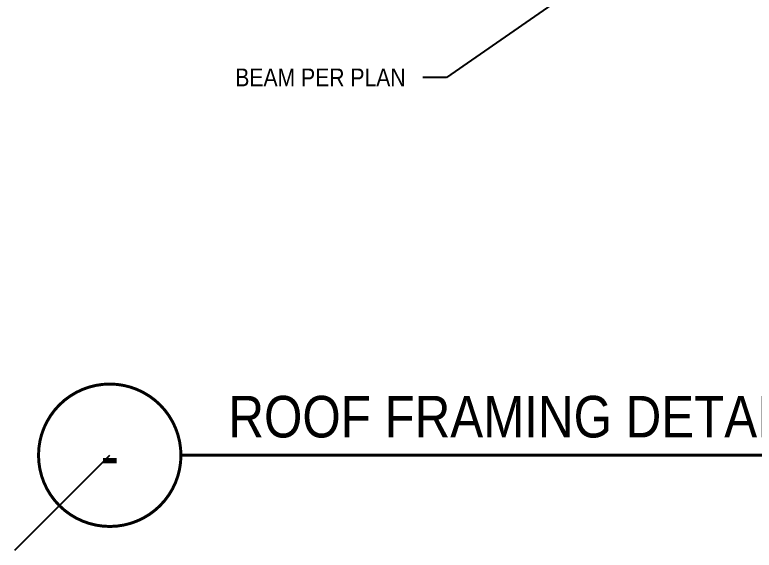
# Model space of a CAD drawing. Header units: inches. Extents: x -2661 to 42767, y -1222 to 9099.
# Drawn here: x 684.15 to 730.88, y 2287.55 to 2321.38 of the extents above; entities that cross this region are included whole.
import ezdxf
from ezdxf import colors
from ezdxf.entities.mleader import LeaderData, LeaderLine
from ezdxf.enums import TextEntityAlignment as Align
from ezdxf.math import Vec2, Vec3

# ---------------------------------------------------------------- set-up
doc = ezdxf.new("R2010")
doc.units = ezdxf.units.IN
doc.header["$LTSCALE"] = 12
doc.header["$MEASUREMENT"] = 0
doc.layers.get('0').update_dxf_attribs({"linetype": 'CONTINUOUS'})
doc.layers.add('S-ANNO-GRID-NONPLOT', color=251, linetype='CONTINUOUS', plot=False)
doc.layers.add('S-ANNO-NOTE', color=4, linetype='CONTINUOUS')
doc.styles.add('Arial', font='arial.ttf', dxfattribs={"width": 0.85})

# ---------------------------------------------------------------- blocks, each defined once
blk = doc.blocks.new('Se_24x36_STARTERS_GRID')
blk.add_line((-186.418, 0), (-180.418, 6))
blk = doc.blocks.new('*U654')
at = {"const_width": 0.188}
for points in [[(-4.5, 0, -1), (4.5, 0, 3.732051)], [(-4.5, 0, 1), (4.5, 0, -3.732051)]]:
    blk.add_lwpolyline(points, format="xyb", dxfattribs=at)
blk.add_lwpolyline([(4.5, 0), (81.209, 0)], dxfattribs=at)
blk.add_circle((0, 0), 4.5)
at = {"style": 'Arial', "width": 0.85}
for tag, p in [('DWG_TITLE_1', (7.5, 6.188)), ('DWG_TITLE_2', (7.5, 2.438))]:
    blk.add_attdef(tag, text='', height=2.625, dxfattribs=at).set_placement(p, align=Align.MIDDLE_LEFT)
blk.add_attdef('#', text='', height=3, dxfattribs=at).set_placement((0, 0), align=Align.MIDDLE_CENTER)
blk.add_attdef('SCALE', text='', height=1.125, dxfattribs=at).set_placement((80.084, -1.125), align=Align.TOP_RIGHT)

msp = doc.modelspace()

# ---------------------------------------------------------------- block references
at = {"layer": 'S-ANNO-GRID-NONPLOT'}
msp.add_blockref('Se_24x36_STARTERS_GRID', (870.57281, 2287.54657), dxfattribs=at)
at = {"layer": 'S-ANNO-NOTE'}
ref = msp.add_blockref('*U654', (690.15462, 2293.54657), dxfattribs=at)
ref.add_attrib('#', '-', dxfattribs={"layer": '0', "height": 3, "style": 'Arial', "width": 0.85}).set_placement((690.15462, 2293.54657), align=Align.MIDDLE_CENTER)
ref.add_attrib('DWG_TITLE_2', 'ROOF FRAMING DETAIL AT RIDGE', dxfattribs={"layer": '0', "height": 2.625, "style": 'Arial', "width": 0.85}).set_placement((697.65462, 2295.98407), align=Align.MIDDLE_LEFT)

# ---------------------------------------------------------------- leaders
ml = msp.add_multileader_mtext('Standard', dxfattribs=at)
ml.set_content('\\A1;BEAM PER PLAN', color=4, style='Arial')
ml.set_leader_properties(color=2)
ml.build(insert=Vec2(0, 0))
ml.multileader.update_dxf_attribs({"dogleg_length": 0.36, "arrow_head_size": 1.3125, "scale": 12})
ctx = ml.context
ctx.base_point, ctx.scale, ctx.char_height, ctx.arrow_head_size, ctx.landing_gap_size, ctx.plane_origin = Vec3(697.216, 2317.42198), 12, 1.125, 1.3125, 1.08, Vec3(91.20982, 2616.93053)
ctx.text_align_type = 2
notes = []
notes.append((ctx, [(1, (1, 1, 0), (711.43323, 2317.42198), (-1, 0), 1.5, [(0, [(728.19667, 2329.05037)], 0, [])])]))
ctx.mtext.insert, ctx.mtext.width, ctx.mtext.alignment, ctx.mtext.flow_direction = Vec3(708.85323, 2317.98486), 17.75, 3, 5
for ctx, leaders in notes:
    for number, flags, end, landing, length, lines in leaders:
        leader = LeaderData()
        leader.index, (leader.has_last_leader_line, leader.has_dogleg_vector, leader.attachment_direction) = number, flags
        leader.last_leader_point, leader.dogleg_vector, leader.dogleg_length = Vec3(end), Vec3(landing), length
        for number, points, colour, breaks in lines:
            line = LeaderLine()
            line.index, line.vertices, line.color, line.breaks = number, Vec3.list(points), colors.encode_raw_color(colour), breaks
            leader.lines.append(line)
        ctx.leaders.append(leader)

doc.saveas('drawing.dxf')
